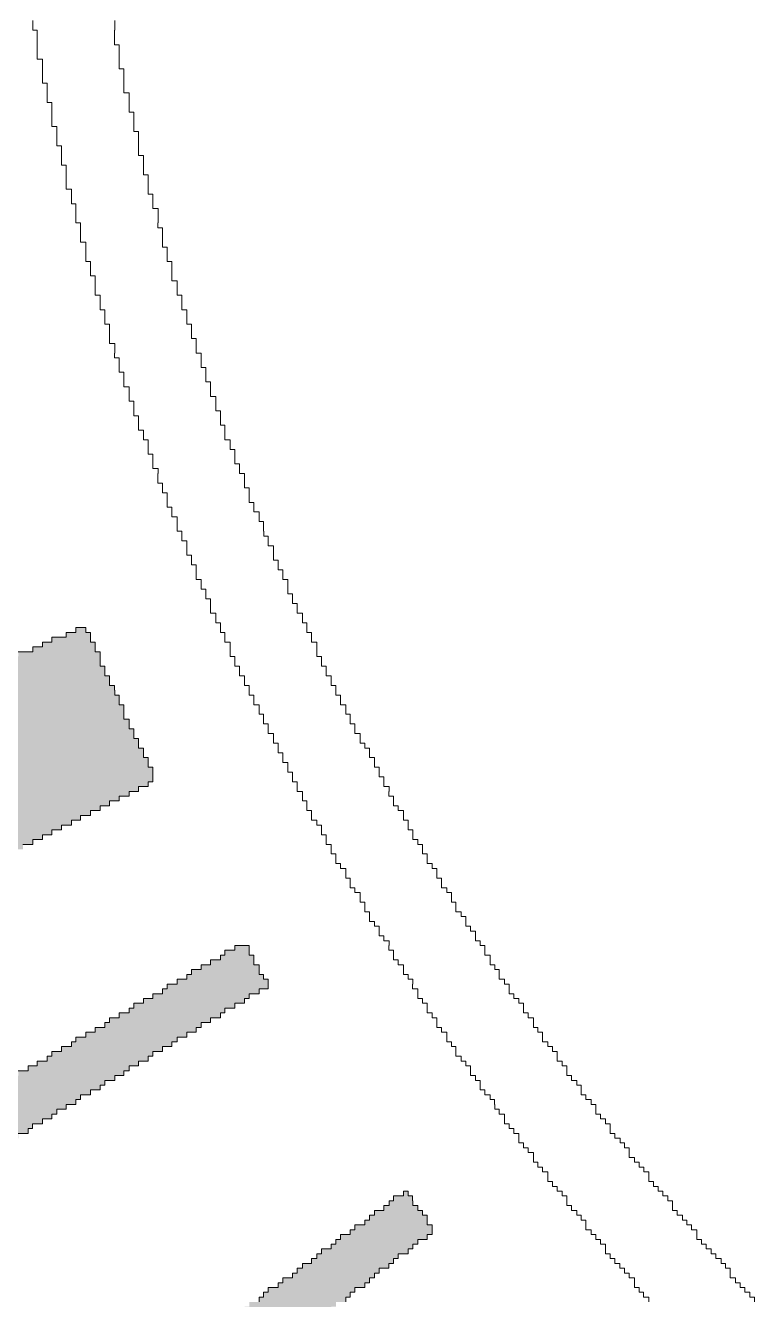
# Model space of a CAD drawing. Header units: millimetres. Extents: x 76.6 to 106.3, y -138 to -109.2.
# Drawn here: x 79.72 to 82.93, y -127.5 to -121.9 of the extents above; entities that cross this region are included whole.
import ezdxf

# ---------------------------------------------------------------- set-up
doc = ezdxf.new("R2010")
doc.units = ezdxf.units.MM
doc.header["$MEASUREMENT"] = 0
doc.layers.add('Layer 1', color=7, linetype='Continuous', lineweight=0)

msp = doc.modelspace()

# ---------------------------------------------------------------- hatches: boundary and pattern name
at = {"layer": 'Layer 1', "true_color": 0x000000, "transparency": 33554687}
h = msp.add_hatch(color=18, dxfattribs=at)
h.dxf.hatch_style = 2
h.paths.add_polyline_path([(78.4376, -125.4756), (78.4173, -125.4756), (78.4173, -125.4545), (78.4173, -125.4332), (78.3969, -125.4332), (78.3969, -125.4121), (78.3969, -125.391), (78.3741, -125.391), (78.3741, -125.3697), (78.3741, -125.3486), (78.3537, -125.3486), (78.3537, -125.3275), (78.3537, -125.3062), (78.3537, -125.2851), (78.3335, -125.2851), (78.3335, -125.264), (78.3335, -125.2427), (78.3537, -125.2427), (78.3537, -125.2216), (78.397, -125.2216), (78.397, -125.2005), (78.4376, -125.2005), (78.4376, -125.1792), (78.5011, -125.1792), (78.5011, -125.1581), (78.5443, -125.1581), (78.5443, -125.137), (78.5875, -125.137), (78.5875, -125.1157), (78.651, -125.1157), (78.651, -125.0946), (78.6916, -125.0946), (78.6916, -125.0735), (78.7348, -125.0735), (78.7348, -125.0522), (78.7983, -125.0522), (78.7983, -125.0311), (78.8414, -125.0311), (78.8414, -125.01), (78.905, -125.01), (78.905, -124.9887), (78.9455, -124.9887), (78.9455, -124.9676), (78.9887, -124.9676), (78.9887, -124.9465), (79.0522, -124.9465), (79.0522, -124.9252), (79.0954, -124.9252), (79.0954, -124.9041), (79.1361, -124.9041), (79.1361, -124.883), (79.1996, -124.883), (79.1996, -124.8617), (79.2427, -124.8617), (79.2427, -124.8406), (79.286, -124.8406), (79.286, -124.8195), (79.3494, -124.8195), (79.3494, -124.7982), (79.3901, -124.7982), (79.3901, -124.7771), (79.4536, -124.7771), (79.4536, -124.756), (79.4968, -124.756), (79.4968, -124.7347), (79.5374, -124.7347), (79.5374, -124.7136), (79.6035, -124.7136), (79.6035, -124.6925), (79.6441, -124.6925), (79.6441, -124.6712), (79.6873, -124.6712), (79.6873, -124.6501), (79.7508, -124.6501), (79.7508, -124.629), (79.794, -124.629), (79.794, -124.6077), (79.8345, -124.6077), (79.8345, -124.5866), (79.8981, -124.5866), (79.8981, -124.5655), (79.9412, -124.5655), (79.9412, -124.5442), (79.9844, -124.5442), (79.9844, -124.5655), (80.0048, -124.5655), (80.0048, -124.5866), (80.0047, -124.5866), (80.0047, -124.6077), (80.0251, -124.6077), (80.0251, -124.629), (80.0251, -124.6501), (80.048, -124.6501), (80.048, -124.6712), (80.048, -124.6925), (80.048, -124.7136), (80.0683, -124.7136), (80.0683, -124.7347), (80.0683, -124.756), (80.0886, -124.756), (80.0886, -124.7771), (80.0886, -124.7771), (80.0886, -124.7982), (80.1114, -124.7982), (80.1114, -124.8195), (80.1115, -124.8195), (80.1115, -124.8406), (80.1317, -124.8406), (80.1317, -124.8617), (80.1318, -124.8617), (80.1318, -124.883), (80.1521, -124.883), (80.1521, -124.9041), (80.152, -124.9041), (80.152, -124.9252), (80.152, -124.9465), (80.1749, -124.9465), (80.1749, -124.9676), (80.1749, -124.9887), (80.1953, -124.9887), (80.1953, -125.01), (80.1952, -125.01), (80.1952, -125.0311), (80.2156, -125.0311), (80.2156, -125.0522), (80.2156, -125.0522), (80.2156, -125.0735), (80.2385, -125.0735), (80.2385, -125.0946), (80.2385, -125.1157), (80.2588, -125.1157), (80.2588, -125.137), (80.2588, -125.1581), (80.2791, -125.1581), (80.2791, -125.1792), (80.2791, -125.1792), (80.2791, -125.2005), (80.2791, -125.2216), (80.2587, -125.2216), (80.2587, -125.2427), (80.2156, -125.2427), (80.2156, -125.264), (80.175, -125.264), (80.175, -125.2851), (80.1317, -125.2851), (80.1317, -125.3062), (80.0885, -125.3062), (80.0885, -125.3275), (80.0479, -125.3275), (80.0479, -125.3486), (80.0048, -125.3486), (80.0048, -125.3697), (79.9616, -125.3697), (79.9616, -125.391), (79.9209, -125.391), (79.9209, -125.4121), (79.8777, -125.4121), (79.8777, -125.4332), (79.8346, -125.4332), (79.8346, -125.4545), (79.794, -125.4545), (79.794, -125.4756), (79.7508, -125.4756), (79.7508, -125.4967), (79.7076, -125.4967), (79.7076, -125.518), (79.6669, -125.518), (79.6669, -125.5391), (79.6238, -125.5391), (79.6238, -125.5602), (79.5806, -125.5602), (79.5806, -125.5815), (79.5374, -125.5815), (79.5374, -125.6026), (79.4967, -125.6026), (79.4967, -125.6237), (79.4536, -125.6237), (79.4536, -125.645), (79.413, -125.645), (79.413, -125.6661), (79.3697, -125.6661), (79.3697, -125.6872), (79.3265, -125.6872), (79.3265, -125.7085), (79.286, -125.7085), (79.286, -125.7296), (79.2428, -125.7296), (79.2428, -125.7507), (79.1996, -125.7507), (79.1996, -125.772), (79.1589, -125.772), (79.1589, -125.7931), (79.1157, -125.7931), (79.1157, -125.8142), (79.0726, -125.8142), (79.0726, -125.8355), (79.032, -125.8355), (79.032, -125.8566), (78.9887, -125.8566), (78.9887, -125.8777), (78.9253, -125.8777), (78.9253, -125.899), (78.8821, -125.899), (78.8821, -125.9201), (78.8414, -125.9201), (78.8414, -125.9412), (78.7983, -125.9412), (78.7983, -125.9625), (78.7551, -125.9625), (78.7551, -125.9836), (78.7144, -125.9836), (78.7144, -126.0047), (78.6712, -126.0047), (78.6712, -125.9836), (78.651, -125.9836), (78.651, -125.9625), (78.651, -125.9412), (78.628, -125.9412), (78.628, -125.9201), (78.6281, -125.9201), (78.6281, -125.899), (78.6078, -125.899), (78.6078, -125.8777), (78.6077, -125.8777), (78.6077, -125.8566), (78.5875, -125.8566), (78.5875, -125.8355), (78.5875, -125.8142), (78.5645, -125.8142), (78.5645, -125.7931), (78.5645, -125.772), (78.5443, -125.772), (78.5443, -125.7507), (78.5443, -125.7296), (78.5443, -125.7085), (78.5239, -125.7085), (78.5239, -125.6872), (78.5239, -125.6661), (78.5011, -125.6661), (78.5011, -125.645), (78.5011, -125.6237), (78.4807, -125.6237), (78.4807, -125.6026), (78.4808, -125.6026), (78.4808, -125.5815), (78.4605, -125.5815), (78.4605, -125.5602), (78.4605, -125.5391), (78.4375, -125.5391), (78.4375, -125.518), (78.4376, -125.518), (78.4376, -125.4967)])
h = msp.add_hatch(color=18, dxfattribs=at)
h.dxf.hatch_style = 2
h.paths.add_polyline_path([(79.2428, -127.042), (79.2428, -127.0207), (79.2224, -127.0207), (79.2224, -126.9996), (79.1996, -126.9996), (79.1996, -126.9785), (79.1996, -126.9572), (79.1793, -126.9572), (79.1793, -126.9361), (79.1792, -126.9361), (79.1792, -126.915), (79.159, -126.915), (79.159, -126.8937), (79.1361, -126.8937), (79.1361, -126.8726), (79.1361, -126.8726), (79.1361, -126.8515), (79.1361, -126.8302), (79.1589, -126.8302), (79.1589, -126.8091), (79.1792, -126.8091), (79.1792, -126.788), (79.2224, -126.788), (79.2224, -126.7667), (79.263, -126.7667), (79.263, -126.7456), (79.2859, -126.7456), (79.2859, -126.7245), (79.3265, -126.7245), (79.3265, -126.7032), (79.3697, -126.7032), (79.3697, -126.6821), (79.413, -126.6821), (79.413, -126.661), (79.4333, -126.661), (79.4333, -126.6397), (79.4764, -126.6397), (79.4764, -126.6186), (79.5171, -126.6186), (79.5171, -126.5975), (79.5603, -126.5975), (79.5603, -126.5762), (79.5805, -126.5762), (79.5805, -126.5551), (79.6238, -126.5551), (79.6238, -126.534), (79.667, -126.534), (79.667, -126.5127), (79.6872, -126.5127), (79.6872, -126.4916), (79.7305, -126.4916), (79.7305, -126.4705), (79.7711, -126.4705), (79.7711, -126.4492), (79.8143, -126.4492), (79.8143, -126.4281), (79.8346, -126.4281), (79.8346, -126.407), (79.8778, -126.407), (79.8778, -126.3857), (79.9209, -126.3857), (79.9209, -126.3646), (79.9413, -126.3646), (79.9413, -126.3435), (79.9845, -126.3435), (79.9845, -126.3222), (80.0251, -126.3222), (80.0251, -126.3011), (80.0682, -126.3011), (80.0682, -126.28), (80.0886, -126.28), (80.0886, -126.2587), (80.1318, -126.2587), (80.1318, -126.2376), (80.1749, -126.2376), (80.1749, -126.2165), (80.1953, -126.2165), (80.1953, -126.1952), (80.2385, -126.1952), (80.2385, -126.1741), (80.279, -126.1741), (80.279, -126.153), (80.3222, -126.153), (80.3222, -126.1317), (80.3426, -126.1317), (80.3426, -126.1106), (80.3858, -126.1106), (80.3858, -126.0895), (80.4289, -126.0895), (80.4289, -126.0682), (80.4492, -126.0682), (80.4492, -126.0471), (80.4924, -126.0471), (80.4924, -126.026), (80.5331, -126.026), (80.5331, -126.0047), (80.5763, -126.0047), (80.5763, -125.9836), (80.5966, -125.9836), (80.5966, -125.9625), (80.6398, -125.9625), (80.6398, -125.9412), (80.7033, -125.9412), (80.7033, -125.9625), (80.7033, -125.9836), (80.7236, -125.9836), (80.7236, -126.0047), (80.7236, -126.026), (80.7464, -126.026), (80.7464, -126.0471), (80.7464, -126.0682), (80.7667, -126.0682), (80.7667, -126.0895), (80.7871, -126.0895), (80.7871, -126.1106), (80.7871, -126.1317), (80.7464, -126.1317), (80.7464, -126.153), (80.7032, -126.153), (80.7032, -126.1741), (80.683, -126.1741), (80.683, -126.1952), (80.6398, -126.1952), (80.6398, -126.2165), (80.5965, -126.2165), (80.5965, -126.2376), (80.5763, -126.2376), (80.5763, -126.2587), (80.5331, -126.2587), (80.5331, -126.28), (80.4924, -126.28), (80.4924, -126.3011), (80.4696, -126.3011), (80.4696, -126.3222), (80.429, -126.3222), (80.429, -126.3435), (80.3858, -126.3435), (80.3858, -126.3646), (80.3629, -126.3646), (80.3629, -126.3857), (80.3223, -126.3857), (80.3223, -126.407), (80.2791, -126.407), (80.2791, -126.4281), (80.2588, -126.4281), (80.2588, -126.4492), (80.2156, -126.4492), (80.2156, -126.4705), (80.175, -126.4705), (80.175, -126.4916), (80.152, -126.4916), (80.152, -126.5127), (80.1115, -126.5127), (80.1115, -126.534), (80.0683, -126.534), (80.0683, -126.5551), (80.0479, -126.5551), (80.0479, -126.5762), (80.0048, -126.5762), (80.0048, -126.5975), (79.9616, -126.5975), (79.9616, -126.6186), (79.9412, -126.6186), (79.9412, -126.6397), (79.8981, -126.6397), (79.8981, -126.661), (79.8575, -126.661), (79.8575, -126.6821), (79.8345, -126.6821), (79.8345, -126.7032), (79.7939, -126.7032), (79.7939, -126.7245), (79.7507, -126.7245), (79.7507, -126.7456), (79.7304, -126.7456), (79.7304, -126.7667), (79.6872, -126.7667), (79.6872, -126.788), (79.644, -126.788), (79.644, -126.8091), (79.6237, -126.8091), (79.6237, -126.8302), (79.5806, -126.8302), (79.5806, -126.8515), (79.5374, -126.8515), (79.5374, -126.8726), (79.5171, -126.8726), (79.5171, -126.8937), (79.4765, -126.8937), (79.4765, -126.915), (79.4332, -126.915), (79.4332, -126.9361), (79.413, -126.9361), (79.413, -126.9572), (79.3698, -126.9572), (79.3698, -126.9785), (79.3266, -126.9785), (79.3266, -126.9996), (79.3062, -126.9996), (79.3062, -127.0207), (79.2631, -127.0207), (79.2631, -127.042)])
h = msp.add_hatch(color=18, dxfattribs=at)
h.dxf.hatch_style = 2
h.paths.add_polyline_path([(80.0682, -128.2696), (80.0682, -128.2485), (80.0479, -128.2485), (80.0479, -128.2272), (80.0251, -128.2272), (80.0251, -128.2061), (80.0048, -128.2061), (80.0048, -128.185), (80.0047, -128.185), (80.0047, -128.1637), (79.9845, -128.1637), (79.9845, -128.1426), (79.9616, -128.1426), (79.9616, -128.1215), (79.9413, -128.1215), (79.9413, -128.1002), (79.9413, -128.0791), (79.9616, -128.0791), (79.9616, -128.058), (79.9845, -128.058), (79.9845, -128.0367), (80.0251, -128.0367), (80.0251, -128.0156), (80.048, -128.0156), (80.048, -127.9945), (80.0683, -127.9945), (80.0683, -127.9732), (80.1114, -127.9732), (80.1114, -127.9521), (80.1318, -127.9521), (80.1318, -127.931), (80.1521, -127.931), (80.1521, -127.9097), (80.1952, -127.9097), (80.1952, -127.8886), (80.2156, -127.8886), (80.2156, -127.8675), (80.2385, -127.8675), (80.2385, -127.8462), (80.2791, -127.8462), (80.2791, -127.8251), (80.302, -127.8251), (80.302, -127.804), (80.3426, -127.804), (80.3426, -127.7827), (80.3629, -127.7827), (80.3629, -127.7616), (80.3858, -127.7616), (80.3858, -127.7405), (80.4289, -127.7405), (80.4289, -127.7192), (80.4492, -127.7192), (80.4492, -127.6981), (80.4696, -127.6981), (80.4696, -127.677), (80.5127, -127.677), (80.5127, -127.6557), (80.5331, -127.6557), (80.5331, -127.6346), (80.556, -127.6346), (80.556, -127.6135), (80.5966, -127.6135), (80.5966, -127.5922), (80.6194, -127.5922), (80.6194, -127.5711), (80.6601, -127.5711), (80.6601, -127.55), (80.6829, -127.55), (80.6829, -127.5287), (80.7032, -127.5287), (80.7032, -127.5076), (80.7464, -127.5076), (80.7464, -127.4865), (80.7667, -127.4865), (80.7667, -127.4652), (80.7871, -127.4652), (80.7871, -127.4441), (80.8302, -127.4441), (80.8302, -127.423), (80.8506, -127.423), (80.8506, -127.4017), (80.8938, -127.4017), (80.8938, -127.3806), (80.9141, -127.3806), (80.9141, -127.3595), (80.9369, -127.3595), (80.9369, -127.3382), (80.9776, -127.3382), (80.9776, -127.3171), (81.0005, -127.3171), (81.0005, -127.296), (81.0207, -127.296), (81.0207, -127.2747), (81.064, -127.2747), (81.064, -127.2536), (81.0843, -127.2536), (81.0843, -127.2325), (81.1046, -127.2325), (81.1046, -127.2112), (81.1478, -127.2112), (81.1478, -127.1901), (81.168, -127.1901), (81.168, -127.169), (81.2113, -127.169), (81.2113, -127.1477), (81.2316, -127.1477), (81.2316, -127.1266), (81.2544, -127.1266), (81.2544, -127.1055), (81.2951, -127.1055), (81.2951, -127.0842), (81.318, -127.0842), (81.318, -127.0631), (81.3382, -127.0631), (81.3382, -127.042), (81.3815, -127.042), (81.3815, -127.0207), (81.4018, -127.0207), (81.4018, -127.042), (81.422, -127.042), (81.422, -127.0631), (81.4221, -127.0631), (81.4221, -127.0842), (81.445, -127.0842), (81.445, -127.1055), (81.4652, -127.1055), (81.4652, -127.1266), (81.4856, -127.1266), (81.4856, -127.1477), (81.4856, -127.1477), (81.4856, -127.169), (81.5084, -127.169), (81.5084, -127.1901), (81.5085, -127.1901), (81.5085, -127.2112), (81.4856, -127.2112), (81.4856, -127.2325), (81.445, -127.2325), (81.445, -127.2536), (81.4221, -127.2536), (81.4221, -127.2747), (81.4017, -127.2747), (81.4017, -127.296), (81.3586, -127.296), (81.3586, -127.3171), (81.3383, -127.3171), (81.3383, -127.3382), (81.3179, -127.3382), (81.3179, -127.3595), (81.2748, -127.3595), (81.2748, -127.3806), (81.2545, -127.3806), (81.2545, -127.4017), (81.2316, -127.4017), (81.2316, -127.423), (81.2112, -127.423), (81.2112, -127.4441), (81.1681, -127.4441), (81.1681, -127.4652), (81.1477, -127.4652), (81.1477, -127.4865), (81.1274, -127.4865), (81.1274, -127.5076), (81.0842, -127.5076), (81.0842, -127.5287), (81.0639, -127.5287), (81.0639, -127.55), (81.0411, -127.55), (81.0411, -127.5711), (81.0004, -127.5711), (81.0004, -127.5922), (80.9776, -127.5922), (80.9776, -127.6135), (80.9573, -127.6135), (80.9573, -127.6346), (80.9141, -127.6346), (80.9141, -127.6557), (80.8937, -127.6557), (80.8937, -127.677), (80.8735, -127.677), (80.8735, -127.6981), (80.8302, -127.6981), (80.8302, -127.7192), (80.8099, -127.7192), (80.8099, -127.7405), (80.7871, -127.7405), (80.7871, -127.7616), (80.7464, -127.7616), (80.7464, -127.7827), (80.7236, -127.7827), (80.7236, -127.804), (80.7033, -127.804), (80.7033, -127.8251), (80.6601, -127.8251), (80.6601, -127.8462), (80.6398, -127.8462), (80.6398, -127.8675), (80.6195, -127.8675), (80.6195, -127.8886), (80.5762, -127.8886), (80.5762, -127.9097), (80.556, -127.9097), (80.556, -127.931), (80.5331, -127.931), (80.5331, -127.9521), (80.4924, -127.9521), (80.4924, -127.9732), (80.4696, -127.9732), (80.4696, -127.9945), (80.4493, -127.9945), (80.4493, -128.0156), (80.4061, -128.0156), (80.4061, -128.0367), (80.3858, -128.0367), (80.3858, -128.058), (80.3629, -128.058), (80.3629, -128.0791), (80.3426, -128.0791), (80.3426, -128.1002), (80.302, -128.1002), (80.302, -128.1215), (80.2791, -128.1215), (80.2791, -128.1426), (80.2588, -128.1426), (80.2588, -128.1637), (80.2155, -128.1637), (80.2155, -128.185), (80.1953, -128.185), (80.1953, -128.2061), (80.175, -128.2061), (80.175, -128.2272), (80.1317, -128.2272), (80.1317, -128.2485), (80.1114, -128.2485), (80.1114, -128.2696)])

# ---------------------------------------------------------------- linework, layer by layer
at = {"layer": 'Layer 1'}
for points in [[(82.4609, -127.5076), (82.4609, -127.4865), (82.438, -127.4865), (82.438, -127.4652), (82.4177, -127.4652), (82.4177, -127.4441), (82.3974, -127.4441), (82.3974, -127.423), (82.3975, -127.423), (82.3975, -127.4017), (82.3746, -127.4017), (82.3746, -127.3806), (82.3542, -127.3806), (82.3542, -127.3595), (82.3339, -127.3595), (82.3339, -127.3382), (82.311, -127.3382), (82.311, -127.3171), (82.2907, -127.3171), (82.2907, -127.296), (82.2704, -127.296), (82.2704, -127.2747), (82.2704, -127.2536), (82.2476, -127.2536), (82.2476, -127.2325), (82.2273, -127.2325), (82.2273, -127.2112), (82.2069, -127.2112), (82.2069, -127.1901), (82.1841, -127.1901), (82.1841, -127.169), (82.1841, -127.169), (82.1841, -127.1477), (82.1638, -127.1477), (82.1638, -127.1266), (82.1434, -127.1266), (82.1434, -127.1055), (82.1206, -127.1055), (82.1206, -127.0842), (82.1002, -127.0842), (82.1002, -127.0631), (82.1003, -127.0631), (82.1003, -127.042), (82.0799, -127.042), (82.0799, -127.0207), (82.0571, -127.0207), (82.0571, -126.9996), (82.0368, -126.9996), (82.0368, -126.9785), (82.0165, -126.9785), (82.0165, -126.9572), (82.0165, -126.9361), (81.9936, -126.9361), (81.9936, -126.915), (81.9733, -126.915), (81.9733, -126.8937), (81.953, -126.8937), (81.953, -126.8726), (81.9529, -126.8726), (81.9529, -126.8515), (81.9301, -126.8515), (81.9301, -126.8302), (81.9098, -126.8302), (81.9098, -126.8091), (81.8895, -126.8091), (81.8895, -126.788), (81.8894, -126.788), (81.8894, -126.7667), (81.8665, -126.7667), (81.8665, -126.7456), (81.8463, -126.7456), (81.8463, -126.7245), (81.826, -126.7245), (81.826, -126.7032), (81.8259, -126.7032), (81.8259, -126.6821), (81.803, -126.6821), (81.803, -126.661), (81.7828, -126.661), (81.7828, -126.6397), (81.7827, -126.6397), (81.7827, -126.6186), (81.7624, -126.6186), (81.7624, -126.5975), (81.7395, -126.5975), (81.7395, -126.5762), (81.7193, -126.5762), (81.7193, -126.5551), (81.7192, -126.5551), (81.7192, -126.534), (81.6989, -126.534), (81.6989, -126.5127), (81.676, -126.5127), (81.676, -126.4916), (81.676, -126.4705), (81.6557, -126.4705), (81.6557, -126.4492), (81.6354, -126.4492), (81.6354, -126.4281), (81.6126, -126.4281), (81.6126, -126.407), (81.6125, -126.407), (81.6125, -126.3857), (81.5922, -126.3857), (81.5922, -126.3646), (81.5719, -126.3646), (81.5719, -126.3435), (81.5719, -126.3222), (81.549, -126.3222), (81.549, -126.3011), (81.5287, -126.3011), (81.5287, -126.28), (81.5287, -126.2587), (81.5084, -126.2587), (81.5084, -126.2376), (81.4855, -126.2376), (81.4855, -126.2165), (81.4855, -126.1952), (81.4652, -126.1952), (81.4652, -126.1741), (81.4449, -126.1741), (81.4449, -126.153), (81.445, -126.153), (81.445, -126.1317), (81.422, -126.1317), (81.422, -126.1106), (81.4221, -126.1106), (81.4221, -126.0895), (81.4018, -126.0895), (81.4018, -126.0682), (81.3814, -126.0682), (81.3814, -126.0471), (81.3815, -126.0471), (81.3815, -126.026), (81.3586, -126.026), (81.3586, -126.0047), (81.3382, -126.0047), (81.3382, -125.9836), (81.3383, -125.9836), (81.3383, -125.9625), (81.3179, -125.9625), (81.3179, -125.9412), (81.318, -125.9412), (81.318, -125.9201), (81.2951, -125.9201), (81.2951, -125.899), (81.2747, -125.899), (81.2747, -125.8777), (81.2748, -125.8777), (81.2748, -125.8566), (81.2545, -125.8566), (81.2545, -125.8355), (81.2315, -125.8355), (81.2315, -125.8142), (81.2316, -125.8142), (81.2316, -125.7931), (81.2113, -125.7931), (81.2113, -125.772), (81.2113, -125.7507), (81.191, -125.7507), (81.191, -125.7296), (81.191, -125.7085), (81.1681, -125.7085), (81.1681, -125.6872), (81.1478, -125.6872), (81.1478, -125.6661), (81.1478, -125.645), (81.1275, -125.645), (81.1275, -125.6237), (81.1275, -125.6026), (81.1046, -125.6026), (81.1046, -125.5815), (81.0843, -125.5815), (81.0843, -125.5602), (81.0843, -125.5391), (81.064, -125.5391), (81.064, -125.518), (81.064, -125.4967), (81.0411, -125.4967), (81.0411, -125.4756), (81.0411, -125.4756), (81.0411, -125.4545), (81.0208, -125.4545), (81.0208, -125.4332), (81.0207, -125.4332), (81.0207, -125.4121), (81.0005, -125.4121), (81.0005, -125.391), (80.9776, -125.391), (80.9776, -125.3697), (80.9776, -125.3486), (80.9573, -125.3486), (80.9573, -125.3275), (80.9572, -125.3275), (80.9572, -125.3062), (80.937, -125.3062), (80.937, -125.2851), (80.9369, -125.2851), (80.9369, -125.264), (80.9141, -125.264), (80.9141, -125.2427), (80.9141, -125.2427), (80.9141, -125.2216), (80.8938, -125.2216), (80.8938, -125.2005), (80.8937, -125.2005), (80.8937, -125.1792), (80.8735, -125.1792), (80.8735, -125.1581), (80.8734, -125.1581), (80.8734, -125.137), (80.8506, -125.137), (80.8506, -125.1157), (80.8506, -125.1157), (80.8506, -125.0946), (80.8303, -125.0946), (80.8303, -125.0735), (80.8302, -125.0735), (80.8302, -125.0522), (80.8099, -125.0522), (80.8099, -125.0311), (80.8099, -125.01), (80.7871, -125.01), (80.7871, -124.9887), (80.7871, -124.9676), (80.7667, -124.9676), (80.7667, -124.9465), (80.7667, -124.9252), (80.7464, -124.9252), (80.7464, -124.9041), (80.7464, -124.883), (80.7236, -124.883), (80.7236, -124.8617), (80.7236, -124.8406), (80.7032, -124.8406), (80.7032, -124.8195), (80.7032, -124.7982), (80.6829, -124.7982), (80.6829, -124.7771), (80.6829, -124.756), (80.6601, -124.756), (80.6601, -124.7347), (80.6601, -124.7136), (80.6397, -124.7136), (80.6397, -124.6925), (80.6397, -124.6712), (80.6194, -124.6712), (80.6194, -124.6501), (80.6194, -124.629), (80.6194, -124.6077), (80.5966, -124.6077), (80.5966, -124.5866), (80.5966, -124.5655), (80.5762, -124.5655), (80.5762, -124.5442), (80.5762, -124.5231), (80.5559, -124.5231), (80.5559, -124.502), (80.5559, -124.4807), (80.5331, -124.4807), (80.5331, -124.4596), (80.5331, -124.4385), (80.5331, -124.4385), (80.5331, -124.4172), (80.5127, -124.4172), (80.5127, -124.3961), (80.5128, -124.3961), (80.5128, -124.375), (80.4924, -124.375), (80.4924, -124.3537), (80.4924, -124.3326), (80.4696, -124.3326), (80.4696, -124.3115), (80.4696, -124.2902), (80.4696, -124.2902), (80.4696, -124.2691), (80.4492, -124.2691), (80.4492, -124.248), (80.4493, -124.248), (80.4493, -124.2267), (80.4289, -124.2267), (80.4289, -124.2056), (80.4289, -124.1845), (80.429, -124.1845), (80.429, -124.1632), (80.4061, -124.1632), (80.4061, -124.1421), (80.4061, -124.1421), (80.4061, -124.121), (80.3857, -124.121), (80.3857, -124.0997), (80.3857, -124.0786), (80.3858, -124.0786), (80.3858, -124.0575), (80.3629, -124.0575), (80.3629, -124.0362), (80.3629, -124.0151), (80.3426, -124.0151), (80.3426, -123.994), (80.3426, -123.994), (80.3426, -123.9727), (80.3426, -123.9516), (80.3222, -123.9516), (80.3222, -123.9305), (80.3223, -123.9305), (80.3223, -123.9092), (80.3019, -123.9092), (80.3019, -123.8881), (80.3019, -123.867), (80.302, -123.867), (80.302, -123.8457), (80.2791, -123.8457), (80.2791, -123.8246), (80.2791, -123.8246), (80.2791, -123.8035), (80.2791, -123.7822), (80.2587, -123.7822), (80.2587, -123.7611), (80.2588, -123.7611), (80.2588, -123.74), (80.2588, -123.7187), (80.2385, -123.7187), (80.2385, -123.6976), (80.2385, -123.6765), (80.2156, -123.6765), (80.2156, -123.6552), (80.2156, -123.6552), (80.2156, -123.6341), (80.2156, -123.613), (80.1952, -123.613), (80.1952, -123.5917), (80.1953, -123.5917), (80.1953, -123.5706), (80.1953, -123.5495), (80.1749, -123.5495), (80.1749, -123.5282), (80.175, -123.5282), (80.175, -123.5071), (80.175, -123.486), (80.1521, -123.486), (80.1521, -123.4647), (80.1521, -123.4647), (80.1521, -123.4436), (80.1521, -123.4225), (80.1317, -123.4225), (80.1317, -123.4012), (80.1318, -123.4012), (80.1318, -123.3801), (80.1318, -123.359), (80.1114, -123.359), (80.1114, -123.3377), (80.1115, -123.3377), (80.1115, -123.3166), (80.1115, -123.2955), (80.0886, -123.2955), (80.0886, -123.2742), (80.0886, -123.2742), (80.0886, -123.2531), (80.0886, -123.232), (80.0886, -123.2107), (80.0683, -123.2107), (80.0683, -123.1896), (80.0683, -123.1685), (80.0683, -123.1472), (80.048, -123.1472), (80.048, -123.1261), (80.048, -123.105), (80.048, -123.0837), (80.0251, -123.0837), (80.0251, -123.0626), (80.0251, -123.0415), (80.0251, -123.0202), (80.0251, -123.0202), (80.0251, -122.9991), (80.0048, -122.9991), (80.0048, -122.978), (80.0048, -122.9567), (80.0048, -122.9356), (79.9845, -122.9356), (79.9845, -122.9145), (79.9845, -122.8932), (79.9845, -122.8721), (79.9844, -122.8721), (79.9844, -122.851), (79.9616, -122.851), (79.9616, -122.8297), (79.9616, -122.8086), (79.9616, -122.7875), (79.9615, -122.7875), (79.9615, -122.7662), (79.9413, -122.7662), (79.9413, -122.7451), (79.9413, -122.724), (79.9413, -122.7027), (79.9412, -122.7027), (79.9412, -122.6816), (79.921, -122.6816), (79.921, -122.6605), (79.921, -122.6392), (79.9209, -122.6392), (79.9209, -122.6181), (79.8981, -122.6181), (79.8981, -122.597), (79.8981, -122.5757), (79.8981, -122.5546), (79.898, -122.5546), (79.898, -122.5335), (79.898, -122.5122), (79.8778, -122.5122), (79.8778, -122.4911), (79.8778, -122.47), (79.8778, -122.47), (79.8778, -122.4487), (79.8778, -122.4276), (79.8575, -122.4276), (79.8575, -122.4065), (79.8575, -122.3852), (79.8575, -122.3641), (79.8574, -122.3641), (79.8574, -122.343), (79.8346, -122.343), (79.8346, -122.3217), (79.8346, -122.3006), (79.8346, -122.2795), (79.8345, -122.2795), (79.8345, -122.2582), (79.8345, -122.2371), (79.8143, -122.2371), (79.8143, -122.216), (79.8143, -122.1947), (79.8142, -122.1947), (79.8142, -122.1736), (79.8142, -122.1525), (79.794, -122.1525), (79.794, -122.1312), (79.794, -122.1101), (79.794, -122.089), (79.7939, -122.089), (79.7939, -122.0677), (79.7939, -122.0466), (79.7711, -122.0466), (79.7711, -122.0255), (79.7711, -122.0042), (79.7711, -121.9831), (79.771, -121.9831), (79.771, -121.962), (79.771, -121.9407), (79.771, -121.9196), (79.7508, -121.9196), (79.7508, -121.8985), (79.7508, -121.8772)], [(80.1115, -121.8772), (80.1115, -121.8985), (80.1115, -121.9196), (80.1114, -121.9196), (80.1114, -121.9407), (80.1114, -121.962), (80.1114, -121.9831), (80.1318, -121.9831), (80.1318, -122.0042), (80.1318, -122.0255), (80.1318, -122.0466), (80.1317, -122.0466), (80.1317, -122.0677), (80.1317, -122.089), (80.1521, -122.089), (80.1521, -122.1101), (80.1521, -122.1312), (80.1521, -122.1525), (80.152, -122.1525), (80.152, -122.1736), (80.152, -122.1947), (80.175, -122.1947), (80.175, -122.216), (80.175, -122.2371), (80.1749, -122.2371), (80.1749, -122.2582), (80.1749, -122.2795), (80.1953, -122.2795), (80.1953, -122.3006), (80.1953, -122.3217), (80.1953, -122.343), (80.1952, -122.343), (80.1952, -122.3641), (80.2156, -122.3641), (80.2156, -122.3852), (80.2156, -122.4065), (80.2156, -122.4276), (80.2156, -122.4276), (80.2156, -122.4487), (80.2156, -122.47), (80.2385, -122.47), (80.2385, -122.4911), (80.2385, -122.5122), (80.2384, -122.5122), (80.2384, -122.5335), (80.2384, -122.5546), (80.2588, -122.5546), (80.2588, -122.5757), (80.2588, -122.597), (80.2588, -122.6181), (80.2587, -122.6181), (80.2587, -122.6392), (80.2791, -122.6392), (80.2791, -122.6605), (80.2791, -122.6816), (80.279, -122.6816), (80.279, -122.7027), (80.302, -122.7027), (80.302, -122.724), (80.302, -122.7451), (80.302, -122.7662), (80.3019, -122.7662), (80.3019, -122.7875), (80.3223, -122.7875), (80.3223, -122.8086), (80.3223, -122.8297), (80.3223, -122.851), (80.3222, -122.851), (80.3222, -122.8721), (80.3426, -122.8721), (80.3426, -122.8932), (80.3426, -122.9145), (80.3426, -122.9356), (80.3629, -122.9356), (80.3629, -122.9567), (80.3629, -122.978), (80.3629, -122.9991), (80.3629, -122.9991), (80.3629, -123.0202), (80.3858, -123.0202), (80.3858, -123.0415), (80.3858, -123.0626), (80.3858, -123.0837), (80.4061, -123.0837), (80.4061, -123.105), (80.4061, -123.1261), (80.4061, -123.1472), (80.429, -123.1472), (80.429, -123.1685), (80.429, -123.1896), (80.429, -123.2107), (80.4493, -123.2107), (80.4493, -123.232), (80.4493, -123.2531), (80.4493, -123.2742), (80.4696, -123.2742), (80.4696, -123.2955), (80.4696, -123.2955), (80.4696, -123.3166), (80.4696, -123.3377), (80.4924, -123.3377), (80.4924, -123.359), (80.4925, -123.359), (80.4925, -123.3801), (80.4925, -123.4012), (80.5127, -123.4012), (80.5127, -123.4225), (80.5128, -123.4225), (80.5128, -123.4436), (80.5128, -123.4647), (80.5331, -123.4647), (80.5331, -123.486), (80.5331, -123.486), (80.5331, -123.5071), (80.5331, -123.5282), (80.5559, -123.5282), (80.5559, -123.5495), (80.556, -123.5495), (80.556, -123.5706), (80.556, -123.5917), (80.5762, -123.5917), (80.5762, -123.613), (80.5763, -123.613), (80.5763, -123.6341), (80.5763, -123.6552), (80.5966, -123.6552), (80.5966, -123.6765), (80.5966, -123.6765), (80.5966, -123.6976), (80.5966, -123.7187), (80.6195, -123.7187), (80.6195, -123.74), (80.6195, -123.7611), (80.6397, -123.7611), (80.6397, -123.7822), (80.6398, -123.7822), (80.6398, -123.8035), (80.6398, -123.8246), (80.6601, -123.8246), (80.6601, -123.8457), (80.6601, -123.8457), (80.6601, -123.867), (80.6829, -123.867), (80.6829, -123.8881), (80.6829, -123.9092), (80.683, -123.9092), (80.683, -123.9305), (80.7032, -123.9305), (80.7032, -123.9516), (80.7033, -123.9516), (80.7033, -123.9727), (80.7033, -123.994), (80.7236, -123.994), (80.7236, -124.0151), (80.7236, -124.0151), (80.7236, -124.0362), (80.7464, -124.0362), (80.7464, -124.0575), (80.7465, -124.0575), (80.7465, -124.0786), (80.7667, -124.0786), (80.7667, -124.0997), (80.7667, -124.121), (80.7668, -124.121), (80.7668, -124.1421), (80.7871, -124.1421), (80.7871, -124.1632), (80.7871, -124.1632), (80.7871, -124.1845), (80.8099, -124.1845), (80.8099, -124.2056), (80.8099, -124.2267), (80.81, -124.2267), (80.81, -124.248), (80.8302, -124.248), (80.8302, -124.2691), (80.8303, -124.2691), (80.8303, -124.2902), (80.8506, -124.2902), (80.8506, -124.3115), (80.8506, -124.3326), (80.8734, -124.3326), (80.8734, -124.3537), (80.8734, -124.375), (80.8735, -124.375), (80.8735, -124.3961), (80.8937, -124.3961), (80.8937, -124.4172), (80.8938, -124.4172), (80.8938, -124.4385), (80.9141, -124.4385), (80.9141, -124.4596), (80.9141, -124.4807), (80.9369, -124.4807), (80.9369, -124.502), (80.9369, -124.5231), (80.9572, -124.5231), (80.9572, -124.5442), (80.9572, -124.5655), (80.9776, -124.5655), (80.9776, -124.5866), (80.9776, -124.6077), (81.0004, -124.6077), (81.0004, -124.629), (81.0004, -124.6501), (81.0004, -124.6712), (81.0207, -124.6712), (81.0207, -124.6925), (81.0207, -124.7136), (81.0411, -124.7136), (81.0411, -124.7347), (81.0411, -124.756), (81.0639, -124.756), (81.0639, -124.7771), (81.0639, -124.7982), (81.0842, -124.7982), (81.0842, -124.8195), (81.0842, -124.8406), (81.1046, -124.8406), (81.1046, -124.8617), (81.1046, -124.883), (81.1274, -124.883), (81.1274, -124.9041), (81.1274, -124.9252), (81.1477, -124.9252), (81.1477, -124.9465), (81.1477, -124.9676), (81.1681, -124.9676), (81.1681, -124.9887), (81.1681, -125.01), (81.1909, -125.01), (81.1909, -125.0311), (81.1909, -125.0522), (81.2112, -125.0522), (81.2112, -125.0735), (81.2316, -125.0735), (81.2316, -125.0946), (81.2316, -125.0946), (81.2316, -125.1157), (81.2545, -125.1157), (81.2545, -125.137), (81.2544, -125.137), (81.2544, -125.1581), (81.2748, -125.1581), (81.2748, -125.1792), (81.2747, -125.1792), (81.2747, -125.2005), (81.2951, -125.2005), (81.2951, -125.2216), (81.2951, -125.2216), (81.2951, -125.2427), (81.318, -125.2427), (81.318, -125.264), (81.3179, -125.264), (81.3179, -125.2851), (81.3383, -125.2851), (81.3383, -125.3062), (81.3382, -125.3062), (81.3382, -125.3275), (81.3586, -125.3275), (81.3586, -125.3486), (81.3815, -125.3486), (81.3815, -125.3697), (81.3815, -125.391), (81.4018, -125.391), (81.4018, -125.4121), (81.4017, -125.4121), (81.4017, -125.4332), (81.4221, -125.4332), (81.4221, -125.4545), (81.4221, -125.4545), (81.4221, -125.4756), (81.445, -125.4756), (81.445, -125.4967), (81.4653, -125.4967), (81.4653, -125.518), (81.4653, -125.5391), (81.4856, -125.5391), (81.4856, -125.5602), (81.4856, -125.5815), (81.5085, -125.5815), (81.5085, -125.6026), (81.5288, -125.6026), (81.5288, -125.6237), (81.5288, -125.645), (81.5491, -125.645), (81.5491, -125.6661), (81.5491, -125.6872), (81.572, -125.6872), (81.572, -125.7085), (81.5923, -125.7085), (81.5923, -125.7296), (81.5923, -125.7507), (81.6126, -125.7507), (81.6126, -125.772), (81.6126, -125.7931), (81.6355, -125.7931), (81.6355, -125.8142), (81.6557, -125.8142), (81.6557, -125.8355), (81.6558, -125.8355), (81.6558, -125.8566), (81.6761, -125.8566), (81.6761, -125.8777), (81.6989, -125.8777), (81.6989, -125.899), (81.699, -125.899), (81.699, -125.9201), (81.7193, -125.9201), (81.7193, -125.9412), (81.7395, -125.9412), (81.7395, -125.9625), (81.7396, -125.9625), (81.7396, -125.9836), (81.7624, -125.9836), (81.7624, -126.0047), (81.7625, -126.0047), (81.7625, -126.026), (81.7828, -126.026), (81.7828, -126.0471), (81.803, -126.0471), (81.803, -126.0682), (81.8031, -126.0682), (81.8031, -126.0895), (81.826, -126.0895), (81.826, -126.1106), (81.8462, -126.1106), (81.8462, -126.1317), (81.8463, -126.1317), (81.8463, -126.153), (81.8665, -126.153), (81.8665, -126.1741), (81.8894, -126.1741), (81.8894, -126.1952), (81.9097, -126.1952), (81.9097, -126.2165), (81.9097, -126.2376), (81.93, -126.2376), (81.93, -126.2587), (81.9529, -126.2587), (81.9529, -126.28), (81.9529, -126.3011), (81.9732, -126.3011), (81.9732, -126.3222), (81.9935, -126.3222), (81.9935, -126.3435), (81.9935, -126.3646), (82.0164, -126.3646), (82.0164, -126.3857), (82.0367, -126.3857), (82.0367, -126.407), (82.0571, -126.407), (82.0571, -126.4281), (82.057, -126.4281), (82.057, -126.4492), (82.0799, -126.4492), (82.0799, -126.4705), (82.1002, -126.4705), (82.1002, -126.4916), (82.1002, -126.5127), (82.1205, -126.5127), (82.1205, -126.534), (82.1434, -126.534), (82.1434, -126.5551), (82.1638, -126.5551), (82.1638, -126.5762), (82.1637, -126.5762), (82.1637, -126.5975), (82.184, -126.5975), (82.184, -126.6186), (82.2069, -126.6186), (82.2069, -126.6397), (82.2273, -126.6397), (82.2273, -126.661), (82.2272, -126.661), (82.2272, -126.6821), (82.2475, -126.6821), (82.2475, -126.7032), (82.2705, -126.7032), (82.2705, -126.7245), (82.2908, -126.7245), (82.2908, -126.7456), (82.2907, -126.7456), (82.2907, -126.7667), (82.311, -126.7667), (82.311, -126.788), (82.334, -126.788), (82.334, -126.8091), (82.3543, -126.8091), (82.3543, -126.8302), (82.3746, -126.8302), (82.3746, -126.8515), (82.3745, -126.8515), (82.3745, -126.8726), (82.3975, -126.8726), (82.3975, -126.8937), (82.4178, -126.8937), (82.4178, -126.915), (82.4381, -126.915), (82.4381, -126.9361), (82.461, -126.9361), (82.461, -126.9572), (82.461, -126.9785), (82.4813, -126.9785), (82.4813, -126.9996), (82.5016, -126.9996), (82.5016, -127.0207), (82.5219, -127.0207), (82.5219, -127.042), (82.5448, -127.042), (82.5448, -127.0631), (82.565, -127.0631), (82.565, -127.0842), (82.5651, -127.0842), (82.5651, -127.1055), (82.5854, -127.1055), (82.5854, -127.1266), (82.6083, -127.1266), (82.6083, -127.1477), (82.6286, -127.1477), (82.6286, -127.169), (82.6489, -127.169), (82.6489, -127.1901), (82.6717, -127.1901), (82.6717, -127.2112), (82.6718, -127.2112), (82.6718, -127.2325), (82.6921, -127.2325), (82.6921, -127.2536), (82.7124, -127.2536), (82.7124, -127.2747), (82.7352, -127.2747), (82.7352, -127.296), (82.7555, -127.296), (82.7555, -127.3171), (82.7784, -127.3171), (82.7784, -127.3382), (82.7987, -127.3382), (82.7987, -127.3595), (82.819, -127.3595), (82.819, -127.3806), (82.8191, -127.3806), (82.8191, -127.4017), (82.842, -127.4017), (82.842, -127.423), (82.8622, -127.423), (82.8622, -127.4441), (82.8825, -127.4441), (82.8825, -127.4652), (82.9054, -127.4652), (82.9054, -127.4865), (82.9257, -127.4865), (82.9257, -127.5076)], [(79.6873, -124.6501), (79.7508, -124.6501), (79.7508, -124.629), (79.794, -124.629), (79.794, -124.6077), (79.8345, -124.6077), (79.8345, -124.5866), (79.8981, -124.5866), (79.8981, -124.5655), (79.9412, -124.5655), (79.9412, -124.5442), (79.9844, -124.5442), (79.9844, -124.5655), (80.0048, -124.5655), (80.0048, -124.5866), (80.0047, -124.5866), (80.0047, -124.6077), (80.0251, -124.6077), (80.0251, -124.629), (80.0251, -124.6501), (80.048, -124.6501), (80.048, -124.6712), (80.048, -124.6925), (80.048, -124.7136), (80.0683, -124.7136), (80.0683, -124.7347), (80.0683, -124.756), (80.0886, -124.756), (80.0886, -124.7771), (80.0886, -124.7771), (80.0886, -124.7982), (80.1114, -124.7982), (80.1114, -124.8195), (80.1115, -124.8195), (80.1115, -124.8406), (80.1317, -124.8406), (80.1317, -124.8617), (80.1318, -124.8617), (80.1318, -124.883), (80.1521, -124.883), (80.1521, -124.9041), (80.152, -124.9041), (80.152, -124.9252), (80.152, -124.9465), (80.1749, -124.9465), (80.1749, -124.9676), (80.1749, -124.9887), (80.1953, -124.9887), (80.1953, -125.01), (80.1952, -125.01), (80.1952, -125.0311), (80.2156, -125.0311), (80.2156, -125.0522), (80.2156, -125.0522), (80.2156, -125.0735), (80.2385, -125.0735), (80.2385, -125.0946), (80.2385, -125.1157), (80.2588, -125.1157), (80.2588, -125.137), (80.2588, -125.1581), (80.2791, -125.1581), (80.2791, -125.1792), (80.2791, -125.1792), (80.2791, -125.2005), (80.2791, -125.2216), (80.2587, -125.2216), (80.2587, -125.2427), (80.2156, -125.2427), (80.2156, -125.264), (80.175, -125.264), (80.175, -125.2851), (80.1317, -125.2851), (80.1317, -125.3062), (80.0885, -125.3062), (80.0885, -125.3275), (80.0479, -125.3275), (80.0479, -125.3486), (80.0048, -125.3486), (80.0048, -125.3697), (79.9616, -125.3697), (79.9616, -125.391), (79.9209, -125.391), (79.9209, -125.4121), (79.8777, -125.4121), (79.8777, -125.4332), (79.8346, -125.4332), (79.8346, -125.4545), (79.794, -125.4545), (79.794, -125.4756), (79.7508, -125.4756), (79.7508, -125.4967), (79.7076, -125.4967)], [(79.6872, -126.4916), (79.7305, -126.4916), (79.7305, -126.4705), (79.7711, -126.4705), (79.7711, -126.4492), (79.8143, -126.4492), (79.8143, -126.4281), (79.8346, -126.4281), (79.8346, -126.407), (79.8778, -126.407), (79.8778, -126.3857), (79.9209, -126.3857), (79.9209, -126.3646), (79.9413, -126.3646), (79.9413, -126.3435), (79.9845, -126.3435), (79.9845, -126.3222), (80.0251, -126.3222), (80.0251, -126.3011), (80.0682, -126.3011), (80.0682, -126.28), (80.0886, -126.28), (80.0886, -126.2587), (80.1318, -126.2587), (80.1318, -126.2376), (80.1749, -126.2376), (80.1749, -126.2165), (80.1953, -126.2165), (80.1953, -126.1952), (80.2385, -126.1952), (80.2385, -126.1741), (80.279, -126.1741), (80.279, -126.153), (80.3222, -126.153), (80.3222, -126.1317), (80.3426, -126.1317), (80.3426, -126.1106), (80.3858, -126.1106), (80.3858, -126.0895), (80.4289, -126.0895), (80.4289, -126.0682), (80.4492, -126.0682), (80.4492, -126.0471), (80.4924, -126.0471), (80.4924, -126.026), (80.5331, -126.026), (80.5331, -126.0047), (80.5763, -126.0047), (80.5763, -125.9836), (80.5966, -125.9836), (80.5966, -125.9625), (80.6398, -125.9625), (80.6398, -125.9412), (80.7033, -125.9412), (80.7033, -125.9625), (80.7033, -125.9836), (80.7236, -125.9836), (80.7236, -126.0047), (80.7236, -126.026), (80.7464, -126.026), (80.7464, -126.0471), (80.7464, -126.0682), (80.7667, -126.0682), (80.7667, -126.0895), (80.7871, -126.0895), (80.7871, -126.1106), (80.7871, -126.1317), (80.7464, -126.1317), (80.7464, -126.153), (80.7032, -126.153), (80.7032, -126.1741), (80.683, -126.1741), (80.683, -126.1952), (80.6398, -126.1952), (80.6398, -126.2165), (80.5965, -126.2165), (80.5965, -126.2376), (80.5763, -126.2376), (80.5763, -126.2587), (80.5331, -126.2587), (80.5331, -126.28), (80.4924, -126.28), (80.4924, -126.3011), (80.4696, -126.3011), (80.4696, -126.3222), (80.429, -126.3222), (80.429, -126.3435), (80.3858, -126.3435), (80.3858, -126.3646), (80.3629, -126.3646), (80.3629, -126.3857), (80.3223, -126.3857), (80.3223, -126.407), (80.2791, -126.407), (80.2791, -126.4281), (80.2588, -126.4281), (80.2588, -126.4492), (80.2156, -126.4492), (80.2156, -126.4705), (80.175, -126.4705), (80.175, -126.4916), (80.152, -126.4916), (80.152, -126.5127), (80.1115, -126.5127), (80.1115, -126.534), (80.0683, -126.534), (80.0683, -126.5551), (80.0479, -126.5551), (80.0479, -126.5762), (80.0048, -126.5762), (80.0048, -126.5975), (79.9616, -126.5975), (79.9616, -126.6186), (79.9412, -126.6186), (79.9412, -126.6397), (79.8981, -126.6397), (79.8981, -126.661), (79.8575, -126.661), (79.8575, -126.6821), (79.8345, -126.6821), (79.8345, -126.7032), (79.7939, -126.7032), (79.7939, -126.7245), (79.7507, -126.7245), (79.7507, -126.7456), (79.7304, -126.7456), (79.7304, -126.7667), (79.6872, -126.7667)], [(80.7464, -127.5076), (80.7464, -127.4865), (80.7667, -127.4865), (80.7667, -127.4652), (80.7871, -127.4652), (80.7871, -127.4441), (80.8302, -127.4441), (80.8302, -127.423), (80.8506, -127.423), (80.8506, -127.4017), (80.8938, -127.4017), (80.8938, -127.3806), (80.9141, -127.3806), (80.9141, -127.3595), (80.9369, -127.3595), (80.9369, -127.3382), (80.9776, -127.3382), (80.9776, -127.3171), (81.0005, -127.3171), (81.0005, -127.296), (81.0207, -127.296), (81.0207, -127.2747), (81.064, -127.2747), (81.064, -127.2536), (81.0843, -127.2536), (81.0843, -127.2325), (81.1046, -127.2325), (81.1046, -127.2112), (81.1478, -127.2112), (81.1478, -127.1901), (81.168, -127.1901), (81.168, -127.169), (81.2113, -127.169), (81.2113, -127.1477), (81.2316, -127.1477), (81.2316, -127.1266), (81.2544, -127.1266), (81.2544, -127.1055), (81.2951, -127.1055), (81.2951, -127.0842), (81.318, -127.0842), (81.318, -127.0631), (81.3382, -127.0631), (81.3382, -127.042), (81.3815, -127.042), (81.3815, -127.0207), (81.4018, -127.0207), (81.4018, -127.042), (81.422, -127.042), (81.422, -127.0631), (81.4221, -127.0631), (81.4221, -127.0842), (81.445, -127.0842), (81.445, -127.1055), (81.4652, -127.1055), (81.4652, -127.1266), (81.4856, -127.1266), (81.4856, -127.1477), (81.4856, -127.1477), (81.4856, -127.169), (81.5084, -127.169), (81.5084, -127.1901), (81.5085, -127.1901), (81.5085, -127.2112), (81.4856, -127.2112), (81.4856, -127.2325), (81.445, -127.2325), (81.445, -127.2536), (81.4221, -127.2536), (81.4221, -127.2747), (81.4017, -127.2747), (81.4017, -127.296), (81.3586, -127.296), (81.3586, -127.3171), (81.3383, -127.3171), (81.3383, -127.3382), (81.3179, -127.3382), (81.3179, -127.3595), (81.2748, -127.3595), (81.2748, -127.3806), (81.2545, -127.3806), (81.2545, -127.4017), (81.2316, -127.4017), (81.2316, -127.423), (81.2112, -127.423), (81.2112, -127.4441), (81.1681, -127.4441), (81.1681, -127.4652), (81.1477, -127.4652), (81.1477, -127.4865), (81.1274, -127.4865), (81.1274, -127.5076)]]:
    msp.add_lwpolyline(points, dxfattribs=at)

doc.saveas('drawing.dxf')
